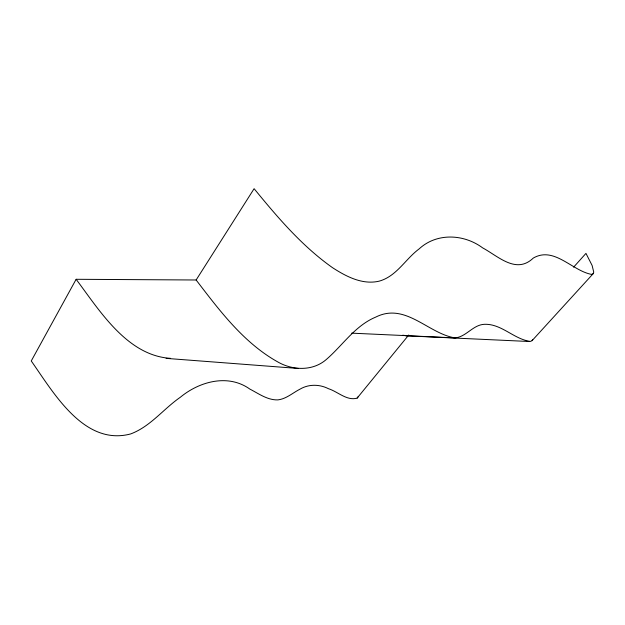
<?xml version="1.0" encoding="UTF-8"?>
<svg xmlns="http://www.w3.org/2000/svg" width="625" height="625" viewBox="0 0 625 625"><rect width="100%" height="100%" fill="white"/><g stroke="black" fill="none" stroke-linecap="round" stroke-linejoin="round"><path stroke-width="0.94" d="M351.664 333.148L455.008 337.906C466.289 336.938 472.898 324.773 484.438 324.305C501.656 323.656 514.078 339.383 530.508 341.43L532.102 340.617L593.109 273.766L593.75 272.141L592.102 265.43L585.961 253.383L573.617 267.18M532.102 340.617L532.656 339.422M455.008 337.906C427.961 333.516 405.383 302.086 375.703 317.117C354.82 325.805 342.453 345.75 325.812 359.914C312.766 370.891 293.859 370.484 279.297 362.773C244.328 343.805 219.859 310.945 196.133 279.992L76.133 279.289L31.25 360.961C53.5 392.57 83.984 446.367 130.68 433.93C150.422 426.555 163.375 408.977 180.305 397.273C199.469 381.445 228.078 373.547 249.836 389.078C258.695 393.617 267.5 400.242 277.914 399.891C286.305 398.891 292.75 392.852 300.023 389.148C308.672 384 319.555 384.164 328.422 388.688C337.773 391.602 346.953 401.156 357.141 398.109L408.742 335.008M196.133 279.992L254.109 188.688C277.586 217.406 302.023 246.125 332.523 267.672C346.102 276.477 362.336 285.031 379.016 281.195C396.516 276.445 405.305 259.164 419.109 248.922C436.828 232.531 463.977 233.984 482.656 247.883C498.383 256.344 516.211 274.508 533.305 258.055C554.188 246.008 572.117 270.867 591.625 274.406L593.109 273.766M357.141 398.109L358.422 396.367M76.133 279.289C99.562 310.539 127.133 355.703 170.57 358.344M406.945 335.734L402.703 335.211M405.828 335.797L529.453 341.508M166.102 358.367L298.344 368.461"/></g></svg>
